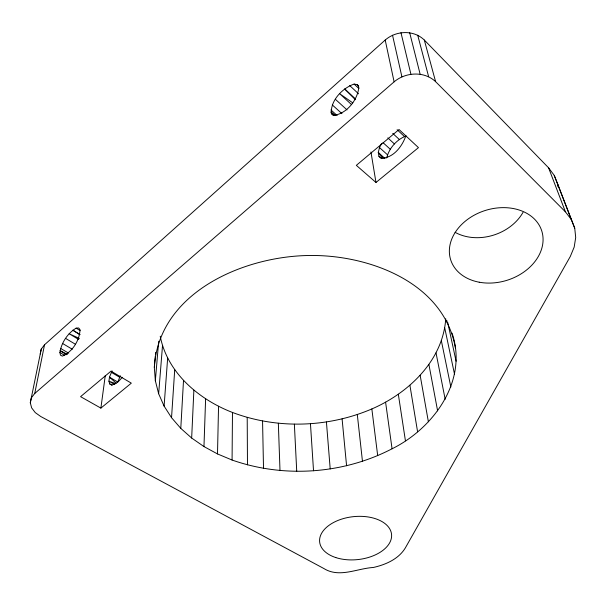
<?xml version="1.0" encoding="UTF-8"?>
<svg xmlns="http://www.w3.org/2000/svg" width="606" height="606" viewBox="0 0 606 606"><rect width="100%" height="100%" fill="white"/><g stroke="black" fill="none" stroke-linecap="round" stroke-linejoin="round"><path stroke-width="0.91" d="M358.691 85.961L357.32 84.681L354.124 84.067C342.382 88.128 330.293 100.566 331.368 113.595L333.444 115.458M452.038 333.126C468.309 380.659 433.548 428.351 392.067 448.781C343.284 474.15 283.941 478.24 232.075 460.037L232.477 412.459C198.973 399.528 167.339 372.94 160.234 336.254M232.075 460.037L217.501 453.932L218.546 406.247M217.501 453.932L203.964 446.577L205.616 398.801M203.964 446.577L191.663 438.032L193.875 390.173M191.663 438.032L180.785 428.374L183.512 380.447M180.785 428.374L171.536 417.693L174.717 369.713M171.536 417.693L164.097 406.103L167.657 358.101M164.097 406.103L158.651 393.741L162.506 345.746M158.651 393.741L155.348 380.765L158.689 341.269M155.348 380.765L154.325 367.357L155.303 356.086M155.462 354.207L155.628 352.336M154.325 367.357C158.848 292.168 244.233 255.883 310.143 255.49C369.274 254.808 444.031 282.593 455.417 348.071M232.477 412.459C277.086 429.306 328.081 427.685 371.849 408.952C408.55 393.067 442.88 360.699 445.743 318.771M59.873 352.525C61.395 342.708 67.614 333.255 76.136 328.149L78.651 327.96L80.022 329.656C79.636 340.383 72.402 351.957 62.388 356.108L60.479 355.207L59.873 352.525L64.744 355.374M100.884 408.111L131.313 383.151L111.012 371.122L80.575 396.657L100.884 408.111L105.27 375.553M30.3 402.801L31.353 397.831L34.739 393.483L44.526 344.776L385.204 40.049C396.021 30.535 413.754 29.664 424.314 40.034L548.574 167.801L554.232 175.361L557.641 183.944L574.738 228.189L575.7 237.522L574.185 247.081L570.322 256.436L405.323 547.93C398.543 559.141 385.689 564.663 373.402 567.466C356.699 568.489 339.375 578.23 323.748 568.466L40.738 416.504L35.269 412.61L31.663 407.899L30.3 402.801L41.261 349.086L44.526 344.776M40.216 354.033L41.261 349.086M386.673 158.037C389.022 148.288 396.718 139.403 406.149 135.971M381.538 143.622L379.485 147.553L378.288 152.492L378.939 156.212L381.613 158.613M120.329 375.773L117.776 382.038L109.474 377.152L112.072 370.872M405.815 135.918C402.217 146.364 393.385 158.098 381.371 158.204L378.939 156.212L381.924 158.424M122.245 377.311C119.443 380.576 116.382 384.302 111.837 384.954L109.762 383.954L108.944 381.219L109.474 377.152L116.049 383.03M34.739 393.483L394.112 81.833C405.679 72.046 424.253 70.932 435.6 81.651L565.421 211.82L571.276 219.478L574.738 228.189M375.978 182.474L418.466 147.629L399.043 129.517L356.336 165.34L375.978 182.474L370.955 151.985M115.678 383.606L108.944 381.219L114.254 384.325M79.394 338.474L69.145 333.739L78.757 339.511M67.493 354.358L60.077 350.624L66.357 354.737M109.762 383.954L112.042 385.287M60.623 348.442L68.705 353.192M62.615 343.511L72.281 349.23M111.269 372.296L119.534 377.19M65.584 338.39L75.22 344.132M80.03 334.52L72.818 330.164L79.803 334.709M76.136 328.149L80.143 330.581M352.806 102.884L339.686 93.725L351.283 104.368M331.368 113.595L333.618 115.42C346.715 113.776 357.532 100.111 358.85 87.347L357.32 84.681M335.269 115.564L330.914 111.966L334.345 115.193M330.929 109.936L337.133 115.519M384.954 158.484L378.288 152.492L383.28 158.181M332.338 104.959L341.951 113.648M379.485 147.553L387.446 154.75M335.391 99.308L347.018 109.891M383.015 142.645L390.287 149.265M387.832 137.895L394.415 143.94M355.57 99.013L344.678 88.938L355.336 99.687M392.741 133.388L399.316 139.471M349.707 85.56L358.563 93.809M397.112 129.707L404.346 136.441M354.124 84.067L358.904 88.537M554.232 175.361L571.276 219.478M548.574 167.801L565.421 211.82M424.314 40.034L435.6 81.651M417.723 35.224L428.647 76.727M409.664 32.679L420.125 74.137M400.967 32.679L410.898 74.174M392.529 35.224L401.914 76.833M447.728 322.453L456.091 361.237M446.728 320.309L447.122 322.142M385.204 40.049L394.112 81.833M444.766 328.043L454.53 374.281M441.357 340.716L450.849 387.007M436.032 352.912L445.168 399.263M428.912 364.486L437.623 410.891M420.155 375.303L428.381 421.761M409.906 385.257L417.587 431.767M398.324 394.233L405.429 440.797M385.583 402.157L392.067 448.781M371.849 408.952L377.69 455.644M557.641 183.944L557.959 186.709M357.298 414.549L362.464 461.317M342.095 418.905L346.579 465.756M326.422 421.981L330.202 468.923M310.454 423.745L313.529 470.779M294.365 424.17L296.728 471.309M278.343 423.253L279.995 470.498M262.557 420.988L263.512 468.347M247.21 417.382L247.475 464.847M523.039 212.312A45.352 36.087 -18.8 0 1 455.106 232.325M479.24 282.214A47.776 36.565 -17.6 0 0 542.529 233.939A47.776 36.565 -17.6 0 0 466.878 219.933A47.776 36.565 -17.6 0 0 479.24 282.214M335.8 557.573A36.163 21.581 -6.1 0 0 391.559 536.916A36.163 21.581 -6.1 0 0 339.413 519.88A36.163 21.581 -6.1 0 0 335.8 557.573"/></g></svg>
